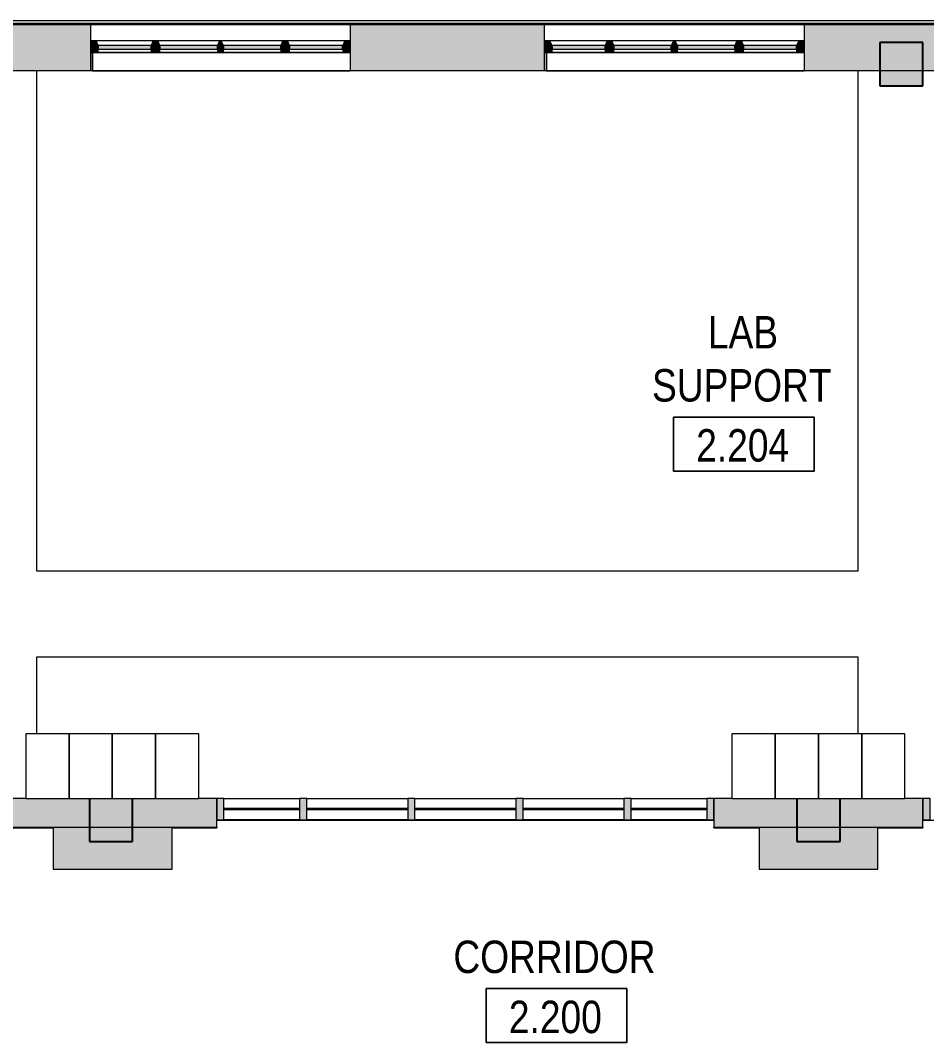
# Model space of a CAD drawing. Header units: inches. Extents: x -3803 to -1421, y -3454 to -210.
# Drawn here: x -2637.9 to -2386.4, y -2894.4 to -2610.5 of the extents above; entities that cross this region are included whole.
import ezdxf

# ---------------------------------------------------------------- set-up
doc = ezdxf.new("R2010")
doc.units = ezdxf.units.IN
doc.header["$MEASUREMENT"] = 0
doc.linetypes.add('Hidden Equipment- BSALS', pattern=[0.0625, 0.03125, -0.03125])
for name, color, linetype, lineweight in [('A-AREA-IDEN', 2, 'Continuous', 9), ('A-FLOR', 192, 'Continuous', 13), ('A-GLAZ-CURT', 52, 'Continuous', 13), ('A-GLAZ-CWMG', 51, 'Continuous', 13), ('A-WALL', 113, 'Continuous', 13), ('A-WALL-PATT', 111, 'Continuous', 13), ('I-WALL', 2, 'Continuous', 13), ('Q-CASE', 31, 'Continuous', 13), ('Q-SPCQ', 91, 'Continuous', 13), ('S-COLS', 52, 'Continuous', 13)]:
    doc.layers.add(name, color=color, linetype=linetype, lineweight=lineweight)
doc.styles.add('Arial Narrow', font='ARIALN.TTF', dxfattribs={"height": 9})

# ---------------------------------------------------------------- blocks, each defined once
blk = doc.blocks.new('15830016-STRUCT_MARTINEZ-MOORE_CENTRAL_v2018_rvt-1-DIMENSION PLAN - LEVEL 2 _579_ - 2__ - CAD')
at = {"layer": 'S-COLS', "lineweight": 5}
for points in [[(-2387.4, -2628.64), (-2387.4, -2616.64), (-2399.4, -2616.64), (-2399.4, -2628.64)], [(-2606.77, -2838.58), (-2606.77, -2826.64), (-2618.77, -2826.64), (-2618.77, -2838.58), (-2612.4, -2838.58)], [(-2410.4, -2838.58), (-2410.4, -2826.64), (-2422.4, -2826.64), (-2422.4, -2838.58), (-2416.4, -2838.58)]]:
    blk.add_hatch(color=50, dxfattribs=at).paths.add_polyline_path(points, flags=0)
at = {"layer": 'S-COLS', "color": 253, "lineweight": 25}
for p, q in [((-2387.4, -2616.64), (-2399.4, -2616.64)), ((-2399.4, -2616.64), (-2399.4, -2628.64)), ((-2387.4, -2628.64), (-2387.4, -2616.64)), ((-2399.4, -2628.64), (-2387.4, -2628.64)), ((-2618.77, -2826.64), (-2618.77, -2838.58)), ((-2606.77, -2838.58), (-2606.77, -2826.64)), ((-2422.4, -2826.64), (-2422.4, -2838.58)), ((-2410.4, -2838.58), (-2410.4, -2826.64)), ((-2618.77, -2838.58), (-2606.77, -2838.58)), ((-2422.4, -2838.58), (-2410.4, -2838.58))]:
    blk.add_line(p, q, dxfattribs=at)
blk = doc.blocks.new('Basic Wall _ M8-8_masonry-BSALS - ___-3776930-DIMENSION PLAN - LEVEL 2 _579_ - 2__ - CAD')
at = {"layer": 'I-WALL', "lineweight": 20}
for p, q in [((-2445.4, -2834.77), (-2445.4, -2834.64)), ((-2445.4, -2834.77), (-2432.9, -2834.77)), ((-2399.9, -2834.77), (-2387.4, -2834.77)), ((-2387.4, -2834.64), (-2387.4, -2834.77))]:
    blk.add_line(p, q, dxfattribs=at)
blk = doc.blocks.new('Basic Wall _ M8-8_masonry-BSALS - ___-3776931-DIMENSION PLAN - LEVEL 2 _579_ - 2__ - CAD')
at = {"layer": 'I-WALL', "lineweight": 20}
for p, q in [((-2641.33, -2834.77), (-2641.33, -2834.64)), ((-2641.33, -2834.77), (-2628.77, -2834.77)), ((-2595.77, -2834.77), (-2583.4, -2834.77)), ((-2583.4, -2834.64), (-2583.4, -2834.77))]:
    blk.add_line(p, q, dxfattribs=at)
blk = doc.blocks.new('level 2 - band2 - level 2 - band-474741-DIMENSION PLAN - LEVEL 2 _579_ - 2__ - CAD')
at = {"layer": 'A-WALL', "lineweight": 20}
for p, q in [((-2852.02, -2611.27), (-1769.9, -2611.27)), ((-2851.27, -2610.52), (-1769.9, -2610.52))]:
    blk.add_line(p, q, dxfattribs=at)
blk = doc.blocks.new('Walls 1 - Walls 2-485830-DIMENSION PLAN - LEVEL 2 _579_ - 2__ - CAD')
at = {"layer": 'A-WALL', "lineweight": 20}
for p, q in [((-2618.4, -2611.64), (-2618.4, -2611.39)), ((-2618.4, -2611.39), (-2546.4, -2611.39)), ((-2546.4, -2611.64), (-2618.4, -2611.64)), ((-2546.4, -2611.39), (-2546.4, -2611.64)), ((-2492.4, -2611.64), (-2492.4, -2611.39)), ((-2492.4, -2611.39), (-2420.4, -2611.39)), ((-2420.4, -2611.64), (-2492.4, -2611.64)), ((-2420.4, -2611.39), (-2420.4, -2611.64))]:
    blk.add_line(p, q, dxfattribs=at)
blk = doc.blocks.new('Equip-Locker-DoubleTier-BSALS1 - 1_x1_6x6_ 2-235620-DIMENSION PLAN - LEVEL 2 _579_ - 2__ - CAD')
at = {"layer": 'Q-SPCQ', "lineweight": 20}
for p, q in [((0, 0), (0, -18)), ((12, 0), (0, 0)), ((12, -18), (12, 0)), ((0, -18), (12, -18))]:
    blk.add_line(p, q, dxfattribs=at)
blk = doc.blocks.new('Rectangular Mullion - 2 x 6 interior mullion-383856-DIMENSION PLAN - LEVEL 2 _579_ - 2__ - CAD')
at = {"layer": 'A-GLAZ-CWMG', "lineweight": 9}
blk.add_hatch(color=90, dxfattribs=at).paths.add_polyline_path([(-2, 2.9375), (-2, -2.9375), (0, -2.9375), (0, 2.9375)], flags=0)
at = {"layer": 'A-GLAZ-CWMG', "lineweight": 20}
for p, q in [((0, 2.9375), (-2, 2.9375)), ((-2, 2.9375), (-2, -2.9375)), ((0, -2.9375), (0, 2.9375)), ((-2, -2.9375), (0, -2.9375))]:
    blk.add_line(p, q, dxfattribs=at)
blk = doc.blocks.new('System Panel - interior glazed panels-383841-DIMENSION PLAN - LEVEL 2 _579_ - 2__ - CAD')
at = {"layer": 'A-GLAZ-CURT', "lineweight": 9}
blk.add_hatch(color=90, dxfattribs=at).paths.add_polyline_path([(10.5, -0.125), (10.5, 0.125), (-10.5, 0.125), (-10.5, -0.125)], flags=0)
at = {"layer": 'A-GLAZ-CURT', "lineweight": 20}
for p, q in [((10.5, 0.125), (-10.5, 0.125)), ((-10.5, 0.125), (-10.5, -0.125)), ((10.5, -0.125), (10.5, 0.125)), ((-10.5, -0.125), (10.5, -0.125))]:
    blk.add_line(p, q, dxfattribs=at)
blk = doc.blocks.new('System Panel - interior glazed panels-383842-DIMENSION PLAN - LEVEL 2 _579_ - 2__ - CAD')
at = {"layer": 'A-GLAZ-CURT', "lineweight": 9}
blk.add_hatch(color=90, dxfattribs=at).paths.add_polyline_path([(14, -0.125), (14, 0.125), (-14, 0.125), (-14, -0.125)], flags=0)
at = {"layer": 'A-GLAZ-CURT', "lineweight": 20}
for p, q in [((14, 0.125), (-14, 0.125)), ((-14, 0.125), (-14, -0.125)), ((14, -0.125), (14, 0.125)), ((-14, -0.125), (14, -0.125))]:
    blk.add_line(p, q, dxfattribs=at)
blk = doc.blocks.new('Rectangular Mullion - 6 x 6 interior mullion-383849-DIMENSION PLAN - LEVEL 2 _579_ - 2__ - CAD')
at = {"layer": 'A-GLAZ-CWMG', "lineweight": 9}
for p, q in [((-2189.4, -2826.64), (-2168.4, -2826.64)), ((-2168.4, -2832.52), (-2189.4, -2832.52))]:
    blk.add_line(p, q, dxfattribs=at)
blk = doc.blocks.new('Rectangular Mullion - 6 x 6 interior mullion-383850-DIMENSION PLAN - LEVEL 2 _579_ - 2__ - CAD')
at = {"layer": 'A-GLAZ-CWMG', "lineweight": 9}
for p, q in [((-2166.4, -2826.64), (-2138.4, -2826.64)), ((-2138.4, -2832.52), (-2166.4, -2832.52))]:
    blk.add_line(p, q, dxfattribs=at)
blk = doc.blocks.new('Rectangular Mullion - 2 x 6 interior mullion-383853-DIMENSION PLAN - LEVEL 2 _579_ - 2__ - CAD')
at = {"layer": 'A-GLAZ-CWMG', "lineweight": 9}
blk.add_hatch(color=90, dxfattribs=at).paths.add_polyline_path([(0, 2.9375), (0, -2.9375), (-2, -2.9375), (-2, 2.9375)], flags=0)
at = {"layer": 'A-GLAZ-CWMG', "lineweight": 20}
for p, q in [((-2, 2.9375), (0, 2.9375)), ((-2, -2.9375), (-2, 2.9375)), ((0, 2.9375), (0, -2.9375)), ((0, -2.9375), (-2, -2.9375))]:
    blk.add_line(p, q, dxfattribs=at)
blk = doc.blocks.new('Rectangular Mullion - 2 x 6 interior mullion-383857-DIMENSION PLAN - LEVEL 2 _579_ - 2__ - CAD')
at = {"layer": 'A-GLAZ-CWMG', "lineweight": 9}
blk.add_hatch(color=90, dxfattribs=at).paths.add_polyline_path([(1, 2.9375), (1, -2.9375), (-1, -2.9375), (-1, 2.9375)], flags=0)
at = {"layer": 'A-GLAZ-CWMG', "lineweight": 20}
for p, q in [((-1, 2.9375), (1, 2.9375)), ((-1, -2.9375), (-1, 2.9375)), ((1, 2.9375), (1, -2.9375)), ((1, -2.9375), (-1, -2.9375))]:
    blk.add_line(p, q, dxfattribs=at)
blk = doc.blocks.new('Casework 70 - Casework 9-552232-DIMENSION PLAN - LEVEL 2 _579_ - 2__ - CAD')
at = {"layer": 'Q-CASE', "lineweight": 20}
for p, q in [((-2744.4, -2619.45), (-2744.4, -2624.52)), ((-2744.4, -2619.45), (-2742.83, -2619.45)), ((-2744.4, -2624.52), (-2744.4, -2619.45)), ((-2728.11, -2619.45), (-2742.83, -2619.45)), ((-2742.83, -2619.45), (-2728.11, -2619.45)), ((-2728.11, -2619.45), (-2725.68, -2619.45)), ((-2709.74, -2619.45), (-2725.68, -2619.45)), ((-2725.68, -2619.45), (-2709.74, -2619.45)), ((-2709.74, -2619.45), (-2708.05, -2619.45)), ((-2692.11, -2619.45), (-2708.05, -2619.45)), ((-2708.05, -2619.45), (-2692.11, -2619.45)), ((-2692.11, -2619.45), (-2689.68, -2619.45)), ((-2674.96, -2619.45), (-2689.68, -2619.45)), ((-2689.68, -2619.45), (-2674.96, -2619.45)), ((-2674.96, -2619.45), (-2672.9, -2619.45)), ((-2744.4, -2624.52), (-2672.9, -2624.52)), ((-2672.9, -2624.52), (-2744.4, -2624.52))]:
    blk.add_line(p, q, dxfattribs=at)
blk = doc.blocks.new('Casework 71 - Casework 9-552244-DIMENSION PLAN - LEVEL 2 _579_ - 2__ - CAD')
at = {"layer": 'Q-CASE', "lineweight": 20}
for p, q in [((-2744.4, -2619.45), (-2744.4, -2624.52)), ((-2744.4, -2619.45), (-2742.83, -2619.45)), ((-2744.4, -2624.52), (-2744.4, -2619.45)), ((-2728.11, -2619.45), (-2742.83, -2619.45)), ((-2742.83, -2619.45), (-2728.11, -2619.45)), ((-2728.11, -2619.45), (-2725.68, -2619.45)), ((-2709.74, -2619.45), (-2725.68, -2619.45)), ((-2725.68, -2619.45), (-2709.74, -2619.45)), ((-2709.74, -2619.45), (-2708.05, -2619.45)), ((-2692.11, -2619.45), (-2708.05, -2619.45)), ((-2708.05, -2619.45), (-2692.11, -2619.45)), ((-2692.11, -2619.45), (-2689.68, -2619.45)), ((-2674.96, -2619.45), (-2689.68, -2619.45)), ((-2689.68, -2619.45), (-2674.96, -2619.45)), ((-2674.96, -2619.45), (-2672.9, -2619.45)), ((-2744.4, -2624.52), (-2672.9, -2624.52)), ((-2672.9, -2624.52), (-2744.4, -2624.52))]:
    blk.add_line(p, q, dxfattribs=at)
blk = doc.blocks.new('System Panel - Winco Glass-383190-DIMENSION PLAN - LEVEL 2 _579_ - 2__ - CAD')
at = {"layer": 'A-GLAZ-CURT', "lineweight": 9}
blk.add_hatch(color=90, dxfattribs=at).paths.add_polyline_path([(7.359375, -1), (7.359375, 0), (-7.359375, 0), (-7.359375, -1)], flags=0)
at = {"layer": 'A-GLAZ-CURT', "lineweight": 20}
for p, q in [((7.359375, 0), (-7.359375, 0)), ((-7.359375, 0), (-7.359375, -1)), ((7.359375, -1), (7.359375, 0)), ((-7.359375, -1), (7.359375, -1))]:
    blk.add_line(p, q, dxfattribs=at)
blk = doc.blocks.new('System Panel - Winco Glass-383191-DIMENSION PLAN - LEVEL 2 _579_ - 2__ - CAD')
at = {"layer": 'A-GLAZ-CURT', "lineweight": 9}
blk.add_hatch(color=90, dxfattribs=at).paths.add_polyline_path([(7.97, -1), (7.97, 0), (-7.97, 0), (-7.97, -1), (2.52, -1)], flags=0)
at = {"layer": 'A-GLAZ-CURT', "lineweight": 20}
for p, q in [((7.97, 0), (-7.97, 0)), ((-7.97, 0), (-7.97, -1)), ((-7.97, -1), (7.97, -1)), ((7.97, -1), (7.97, 0))]:
    blk.add_line(p, q, dxfattribs=at)
blk = doc.blocks.new('Rectangular Mullion - Winco Accent Full_Right-Large-383205-DIMENSION PLAN - LEVEL 2 _579_ - 2__ - CAD')
at = {"layer": 'A-GLAZ-CWMG', "lineweight": 9}
blk.add_hatch(color=90, dxfattribs=at).paths.add_polyline_path([(0, 2), (-2.06, 2), (-2.06, 0), (-1.48, -1.25), (0, -1.25)], flags=0)
at = {"layer": 'A-GLAZ-CWMG', "lineweight": 20}
for p, q in [((0, 2), (-2.06, 2)), ((-2.06, 2), (-2.06, 0)), ((-2.06, 0), (-1.48, -1.25)), ((0, -1.25), (0, 2)), ((-1.48, -1.25), (0, -1.25))]:
    blk.add_line(p, q, dxfattribs=at)
blk = doc.blocks.new('Rectangular Mullion - Winco Accent Full_Right-Large-383207-DIMENSION PLAN - LEVEL 2 _579_ - 2__ - CAD')
at = {"layer": 'A-GLAZ-CWMG', "lineweight": 9}
for p, q in [((-2673.88, -2616.2), (-2689.76, -2616.2)), ((-2674.46, -2619.45), (-2689.18, -2619.45))]:
    blk.add_line(p, q, dxfattribs=at)
blk = doc.blocks.new('Rectangular Mullion - Winco Accent Full_Right-Large-383208-DIMENSION PLAN - LEVEL 2 _579_ - 2__ - CAD')
at = {"layer": 'A-GLAZ-CWMG', "lineweight": 9}
for p, q in [((-2708.66, -2616.2), (-2725.76, -2616.2)), ((-2709.24, -2619.45), (-2725.18, -2619.45))]:
    blk.add_line(p, q, dxfattribs=at)
blk = doc.blocks.new('Rectangular Mullion - Winco Accent Full_Right-Large-V95-DIMENSION PLAN - LEVEL 2 _579_ - 2__ - CAD')
at = {"layer": 'A-GLAZ-CWMG', "lineweight": 9}
for p, q in [((-2691.03, -2616.2), (-2708.13, -2616.2)), ((-2691.61, -2619.45), (-2707.55, -2619.45))]:
    blk.add_line(p, q, dxfattribs=at)
blk = doc.blocks.new('Rectangular Mullion - Winco Accent Full_Right-Large-383209-DIMENSION PLAN - LEVEL 2 _579_ - 2__ - CAD')
at = {"layer": 'A-GLAZ-CWMG', "lineweight": 9}
for p, q in [((-2727.03, -2616.2), (-2742.92, -2616.2)), ((-2727.61, -2619.45), (-2742.33, -2619.45))]:
    blk.add_line(p, q, dxfattribs=at)
blk = doc.blocks.new('Rectangular Mullion - Winco Accent Full_Left-Large-383211-DIMENSION PLAN - LEVEL 2 _579_ - 2__ - CAD')
at = {"layer": 'A-GLAZ-CWMG', "lineweight": 9}
blk.add_hatch(color=90, dxfattribs=at).paths.add_polyline_path([(-2.06, 2), (0, 2), (0, -1.25), (-1.48, -1.25), (-2.06, 0)], flags=0)
at = {"layer": 'A-GLAZ-CWMG', "lineweight": 20}
for p, q in [((-2.06, 0), (-2.06, 2)), ((-2.06, 2), (0, 2)), ((-1.48, -1.25), (-2.06, 0)), ((0, 2), (0, -1.25)), ((0, -1.25), (-1.48, -1.25))]:
    blk.add_line(p, q, dxfattribs=at)
blk = doc.blocks.new('Rectangular Mullion - Winco Accent Full-Large-383215-DIMENSION PLAN - LEVEL 2 _579_ - 2__ - CAD')
at = {"layer": 'A-GLAZ-CWMG', "lineweight": 9}
blk.add_hatch(color=90, dxfattribs=at).paths.add_polyline_path([(-1.22, 2), (1.22, 2), (1.22, 0), (0.64, -1.25), (-0.64, -1.25), (-1.22, 0)], flags=0)
at = {"layer": 'A-GLAZ-CWMG', "lineweight": 20}
for p, q in [((-1.22, 2), (1.22, 2)), ((-1.22, 0), (-1.22, 2)), ((-0.64, -1.25), (-1.22, 0)), ((1.22, 0), (0.64, -1.25)), ((1.22, 2), (1.22, 0)), ((0.64, -1.25), (-0.64, -1.25))]:
    blk.add_line(p, q, dxfattribs=at)
blk = doc.blocks.new('Rectangular Mullion - Winco Accent Full-383219-DIMENSION PLAN - LEVEL 2 _579_ - 2__ - CAD')
at = {"layer": 'A-GLAZ-CWMG', "lineweight": 9}
blk.add_hatch(color=90, dxfattribs=at).paths.add_polyline_path([(-0.84, 2), (0.84, 2), (0.84, 0), (0.26, -1.25), (-0.26, -1.25), (-0.84, 0)], flags=0)
at = {"layer": 'A-GLAZ-CWMG', "lineweight": 20}
for p, q in [((-0.84, 2), (0.84, 2)), ((-0.84, 0), (-0.84, 2)), ((-0.26, -1.25), (-0.84, 0)), ((0.84, 0), (0.26, -1.25)), ((0.84, 2), (0.84, 0)), ((0.26, -1.25), (-0.26, -1.25))]:
    blk.add_line(p, q, dxfattribs=at)
blk = doc.blocks.new('Room Tag- BSALS - Room Tag-28050-DIMENSION PLAN - LEVEL 2 _579_ - 2__ - CAD')
at = {"layer": 'A-AREA-IDEN'}
for p, q in [((-0.203125, -0.171875), (-0.203125, -0.015625)), ((-0.203125, -0.015625), (0.203125, -0.015625)), ((0.203125, -0.015625), (-0.203125, -0.015625)), ((-0.203125, -0.015625), (-0.203125, -0.171875)), ((0.203125, -0.015625), (0.203125, -0.171875)), ((0.203125, -0.171875), (0.203125, -0.015625)), ((0.203125, -0.171875), (-0.203125, -0.171875)), ((-0.203125, -0.171875), (0.203125, -0.171875))]:
    blk.add_line(p, q, dxfattribs=at)

msp = doc.modelspace()

# ---------------------------------------------------------------- hatches: boundary and pattern name
at = {"layer": 'A-WALL-PATT', "lineweight": 20}
h = msp.add_hatch(color=10, dxfattribs=at)
h.paths.add_polyline_path([(-2168.4, -2624.52), (-2114.4, -2624.52), (-2114.4, -2611.64), (-2168.4, -2611.64)], flags=0)
h.paths.add_polyline_path([(-2782.4, -2624.52), (-2744.4, -2624.52), (-2744.4, -2611.64), (-2798.4, -2611.64), (-2798.4, -2624.52), (-2783.63, -2624.52)], flags=0)
h.paths.add_polyline_path([(-1785.77, -2624.52), (-1769.9, -2624.52), (-1769.9, -2611.64), (-1790.4, -2611.64), (-1790.4, -2624.52)], flags=0)
h.paths.add_polyline_path([(-2042.4, -2624.52), (-1988.4, -2624.52), (-1988.4, -2611.64), (-2042.4, -2611.64)], flags=0)
h.paths.add_polyline_path([(-1887.83, -2624.52), (-1862.4, -2624.52), (-1862.4, -2611.64), (-1916.4, -2611.64), (-1916.4, -2624.52)], flags=0)
h.paths.add_polyline_path([(-2366.4, -2624.52), (-2366.4, -2611.64), (-2420.4, -2611.64), (-2420.4, -2624.52), (-2376.45, -2624.52)], flags=0)
h.paths.add_polyline_path([(-2672.4, -2624.52), (-2618.4, -2624.52), (-2618.4, -2611.64), (-2672.4, -2611.64)], flags=0)
h.paths.add_polyline_path([(-2546.4, -2624.52), (-2492.4, -2624.52), (-2492.4, -2611.64), (-2546.4, -2611.64)], flags=0)
h.paths.add_polyline_path([(-2294.4, -2624.52), (-2240.4, -2624.52), (-2240.4, -2611.64), (-2294.4, -2611.64)], flags=0)
h.paths.add_polyline_path([(-2865.07, -2624.52), (-2840.4, -2624.52), (-2840.4, -2611.64), (-2865.27, -2611.64), (-2865.27, -2624.52)], flags=0)
at = {"layer": 'A-WALL-PATT', "lineweight": 5}
for points in [[(-2588.4, -2834.64), (-2583.4, -2834.64), (-2583.4, -2826.64), (-2641.33, -2826.64), (-2641.33, -2834.64), (-2600.4, -2834.64)], [(-2428.4, -2834.64), (-2387.4, -2834.64), (-2387.4, -2826.64), (-2445.4, -2826.64), (-2445.4, -2834.64), (-2440.4, -2834.64)]]:
    msp.add_hatch(color=50, dxfattribs=at).paths.add_polyline_path(points, flags=0)
at = {"layer": 'A-WALL-PATT', "lineweight": 20}
for points in [[(-2628.77, -2846.27), (-2595.77, -2846.27), (-2595.77, -2834.64), (-2628.77, -2834.64)], [(-2399.9, -2846.27), (-2399.9, -2834.64), (-2432.9, -2834.64), (-2432.9, -2846.27)]]:
    msp.add_hatch(color=10, dxfattribs=at).paths.add_polyline_path(points, flags=0)

# ---------------------------------------------------------------- linework, layer by layer
at = {"layer": 'A-FLOR', "lineweight": 20}
for p, q in [((-2633.4, -2624.52), (-2633.4, -2763.39)), ((-2405.4, -2763.39), (-2405.4, -2624.52)), ((-2633.4, -2763.39), (-2405.4, -2763.39)), ((-2405.4, -2787.39), (-2633.4, -2787.39)), ((-2633.4, -2787.39), (-2633.4, -2808.64)), ((-2405.4, -2808.64), (-2405.4, -2787.39)), ((-2583.4, -2832.64), (-2445.4, -2832.64)), ((-2387.4, -2832.64), (-2249.4, -2832.64))]:
    msp.add_line(p, q, dxfattribs=at)
at = {"layer": 'A-WALL', "lineweight": 20}
for p, q in [((-2865.27, -2611.64), (-1988.4, -2611.64)), ((-2618.4, -2624.52), (-2618.4, -2611.64)), ((-2546.4, -2611.64), (-2546.4, -2624.52)), ((-2492.4, -2624.52), (-2492.4, -2611.64)), ((-2420.4, -2611.64), (-2420.4, -2624.52)), ((-2168.4, -2624.52), (-2782.4, -2624.52))]:
    msp.add_line(p, q, dxfattribs=at)
at = {"layer": 'I-WALL', "lineweight": 20}
for p, q in [((-2636.4, -2826.64), (-2641.33, -2826.64)), ((-2583.4, -2826.64), (-2588.4, -2826.64)), ((-2583.4, -2834.64), (-2583.4, -2826.64)), ((-2440.4, -2826.64), (-2445.4, -2826.64)), ((-2445.4, -2826.64), (-2445.4, -2834.64)), ((-2387.4, -2826.64), (-2392.4, -2826.64)), ((-2387.4, -2834.64), (-2387.4, -2826.64)), ((-2641.33, -2834.64), (-2583.4, -2834.64)), ((-2628.77, -2834.64), (-2628.77, -2846.27)), ((-2595.77, -2846.27), (-2595.77, -2834.64)), ((-2445.4, -2834.64), (-2387.4, -2834.64)), ((-2432.9, -2834.64), (-2432.9, -2846.27)), ((-2399.9, -2846.27), (-2399.9, -2834.64)), ((-2628.77, -2846.27), (-2595.77, -2846.27)), ((-2432.9, -2846.27), (-2399.9, -2846.27))]:
    msp.add_line(p, q, dxfattribs=at)

# ---------------------------------------------------------------- block references
at = {"lineweight": 5}
msp.add_blockref('15830016-STRUCT_MARTINEZ-MOORE_CENTRAL_v2018_rvt-1-DIMENSION PLAN - LEVEL 2 _579_ - 2__ - CAD', (0, 0), dxfattribs=at)
at = {"layer": 'A-AREA-IDEN', "xscale": 95.99999999999994, "yscale": 95.99999999999994, "zscale": 95.99999999999994}
for p in [(-2437.11, -2719.17), (-2489.11, -2877.92)]:
    msp.add_blockref('Room Tag- BSALS - Room Tag-28050-DIMENSION PLAN - LEVEL 2 _579_ - 2__ - CAD', p, dxfattribs=at)
at = {"layer": 'A-GLAZ-CURT', "lineweight": 9}
for name, p in [('System Panel - Winco Glass-383190-DIMENSION PLAN - LEVEL 2 _579_ - 2__ - CAD', (-2608.97, -2617.45)), ('System Panel - Winco Glass-383191-DIMENSION PLAN - LEVEL 2 _579_ - 2__ - CAD', (-2591.21, -2617.45)), ('System Panel - Winco Glass-383191-DIMENSION PLAN - LEVEL 2 _579_ - 2__ - CAD', (-2573.58, -2617.45)), ('System Panel - Winco Glass-383190-DIMENSION PLAN - LEVEL 2 _579_ - 2__ - CAD', (-2555.82, -2617.45)), ('System Panel - Winco Glass-383190-DIMENSION PLAN - LEVEL 2 _579_ - 2__ - CAD', (-2482.97, -2617.45)), ('System Panel - Winco Glass-383191-DIMENSION PLAN - LEVEL 2 _579_ - 2__ - CAD', (-2465.21, -2617.45)), ('System Panel - Winco Glass-383191-DIMENSION PLAN - LEVEL 2 _579_ - 2__ - CAD', (-2447.58, -2617.45)), ('System Panel - Winco Glass-383190-DIMENSION PLAN - LEVEL 2 _579_ - 2__ - CAD', (-2429.82, -2617.45)), ('System Panel - interior glazed panels-383841-DIMENSION PLAN - LEVEL 2 _579_ - 2__ - CAD', (-2570.9, -2829.58)), ('System Panel - interior glazed panels-383842-DIMENSION PLAN - LEVEL 2 _579_ - 2__ - CAD', (-2544.4, -2829.58)), ('System Panel - interior glazed panels-383842-DIMENSION PLAN - LEVEL 2 _579_ - 2__ - CAD', (-2514.4, -2829.58)), ('System Panel - interior glazed panels-383842-DIMENSION PLAN - LEVEL 2 _579_ - 2__ - CAD', (-2484.4, -2829.58)), ('System Panel - interior glazed panels-383841-DIMENSION PLAN - LEVEL 2 _579_ - 2__ - CAD', (-2457.9, -2829.58))]:
    msp.add_blockref(name, p, dxfattribs=at)
at = {"layer": 'A-GLAZ-CWMG', "lineweight": 9, "rotation": 180}
for name, p in [('Rectangular Mullion - Winco Accent Full_Right-Large-383205-DIMENSION PLAN - LEVEL 2 _579_ - 2__ - CAD', (-2618.4, -2617.45)), ('Rectangular Mullion - Winco Accent Full_Right-Large-383205-DIMENSION PLAN - LEVEL 2 _579_ - 2__ - CAD', (-2492.4, -2617.45)), ('Rectangular Mullion - 2 x 6 interior mullion-383856-DIMENSION PLAN - LEVEL 2 _579_ - 2__ - CAD', (-2583.4, -2829.58)), ('Rectangular Mullion - 2 x 6 interior mullion-383856-DIMENSION PLAN - LEVEL 2 _579_ - 2__ - CAD', (-2387.4, -2829.58))]:
    msp.add_blockref(name, p, dxfattribs=at)
at = {"layer": 'A-GLAZ-CWMG', "lineweight": 9}
for name, p in [('Rectangular Mullion - Winco Accent Full_Right-Large-383209-DIMENSION PLAN - LEVEL 2 _579_ - 2__ - CAD', (126, 0)), ('Rectangular Mullion - Winco Accent Full_Right-Large-383208-DIMENSION PLAN - LEVEL 2 _579_ - 2__ - CAD', (126, 0)), ('Rectangular Mullion - Winco Accent Full_Right-Large-V95-DIMENSION PLAN - LEVEL 2 _579_ - 2__ - CAD', (126, 0)), ('Rectangular Mullion - Winco Accent Full_Right-Large-383207-DIMENSION PLAN - LEVEL 2 _579_ - 2__ - CAD', (126, 0)), ('Rectangular Mullion - Winco Accent Full_Right-Large-383209-DIMENSION PLAN - LEVEL 2 _579_ - 2__ - CAD', (252, 0)), ('Rectangular Mullion - Winco Accent Full_Right-Large-383208-DIMENSION PLAN - LEVEL 2 _579_ - 2__ - CAD', (252, 0)), ('Rectangular Mullion - Winco Accent Full_Right-Large-V95-DIMENSION PLAN - LEVEL 2 _579_ - 2__ - CAD', (252, 0)), ('Rectangular Mullion - Winco Accent Full_Right-Large-383207-DIMENSION PLAN - LEVEL 2 _579_ - 2__ - CAD', (252, 0)), ('Rectangular Mullion - 6 x 6 interior mullion-383849-DIMENSION PLAN - LEVEL 2 _579_ - 2__ - CAD', (-392, 0)), ('Rectangular Mullion - 6 x 6 interior mullion-383850-DIMENSION PLAN - LEVEL 2 _579_ - 2__ - CAD', (-392, 0)), ('Rectangular Mullion - 6 x 6 interior mullion-383850-DIMENSION PLAN - LEVEL 2 _579_ - 2__ - CAD', (-362, 0)), ('Rectangular Mullion - 6 x 6 interior mullion-383850-DIMENSION PLAN - LEVEL 2 _579_ - 2__ - CAD', (-332, 0)), ('Rectangular Mullion - 6 x 6 interior mullion-383849-DIMENSION PLAN - LEVEL 2 _579_ - 2__ - CAD', (-279, 0))]:
    msp.add_blockref(name, p, dxfattribs=at)
at = {"layer": 'A-GLAZ-CWMG', "lineweight": 9, "extrusion": (0, 0, -1), "rotation": 180}
for name, p in [('Rectangular Mullion - Winco Accent Full-Large-383215-DIMENSION PLAN - LEVEL 2 _579_ - 2__ - CAD', (2600.4, -2617.45)), ('Rectangular Mullion - Winco Accent Full-383219-DIMENSION PLAN - LEVEL 2 _579_ - 2__ - CAD', (2582.4, -2617.45)), ('Rectangular Mullion - Winco Accent Full-Large-383215-DIMENSION PLAN - LEVEL 2 _579_ - 2__ - CAD', (2564.4, -2617.45)), ('Rectangular Mullion - Winco Accent Full_Left-Large-383211-DIMENSION PLAN - LEVEL 2 _579_ - 2__ - CAD', (2546.4, -2617.45)), ('Rectangular Mullion - Winco Accent Full-Large-383215-DIMENSION PLAN - LEVEL 2 _579_ - 2__ - CAD', (2474.4, -2617.45)), ('Rectangular Mullion - Winco Accent Full-383219-DIMENSION PLAN - LEVEL 2 _579_ - 2__ - CAD', (2456.4, -2617.45)), ('Rectangular Mullion - Winco Accent Full-Large-383215-DIMENSION PLAN - LEVEL 2 _579_ - 2__ - CAD', (2438.4, -2617.45)), ('Rectangular Mullion - Winco Accent Full_Left-Large-383211-DIMENSION PLAN - LEVEL 2 _579_ - 2__ - CAD', (2420.4, -2617.45)), ('Rectangular Mullion - 2 x 6 interior mullion-383857-DIMENSION PLAN - LEVEL 2 _579_ - 2__ - CAD', (2559.4, -2829.58)), ('Rectangular Mullion - 2 x 6 interior mullion-383857-DIMENSION PLAN - LEVEL 2 _579_ - 2__ - CAD', (2529.4, -2829.58)), ('Rectangular Mullion - 2 x 6 interior mullion-383857-DIMENSION PLAN - LEVEL 2 _579_ - 2__ - CAD', (2499.4, -2829.58)), ('Rectangular Mullion - 2 x 6 interior mullion-383857-DIMENSION PLAN - LEVEL 2 _579_ - 2__ - CAD', (2469.4, -2829.58)), ('Rectangular Mullion - 2 x 6 interior mullion-383853-DIMENSION PLAN - LEVEL 2 _579_ - 2__ - CAD', (2445.4, -2829.58))]:
    msp.add_blockref(name, p, dxfattribs=at)
at = {"layer": 'A-WALL', "lineweight": 20}
for name in ['level 2 - band2 - level 2 - band-474741-DIMENSION PLAN - LEVEL 2 _579_ - 2__ - CAD', 'Walls 1 - Walls 2-485830-DIMENSION PLAN - LEVEL 2 _579_ - 2__ - CAD']:
    msp.add_blockref(name, (0, 0), dxfattribs=at)
at = {"layer": 'I-WALL', "lineweight": 20}
for name in ['Basic Wall _ M8-8_masonry-BSALS - ___-3776931-DIMENSION PLAN - LEVEL 2 _579_ - 2__ - CAD', 'Basic Wall _ M8-8_masonry-BSALS - ___-3776930-DIMENSION PLAN - LEVEL 2 _579_ - 2__ - CAD']:
    msp.add_blockref(name, (0, 0), dxfattribs=at)
at = {"layer": 'Q-CASE', "lineweight": 20}
for name, p in [('Casework 71 - Casework 9-552244-DIMENSION PLAN - LEVEL 2 _579_ - 2__ - CAD', (126.5, 0)), ('Casework 70 - Casework 9-552232-DIMENSION PLAN - LEVEL 2 _579_ - 2__ - CAD', (252.5, 0))]:
    msp.add_blockref(name, p, dxfattribs=at)
at = {"layer": 'Q-SPCQ', "linetype": 'Hidden Equipment- BSALS', "lineweight": 20, "rotation": 180}
for p in [(-2624.4, -2826.64), (-2612.4, -2826.64), (-2600.4, -2826.64), (-2588.4, -2826.64), (-2428.4, -2826.64), (-2416.4, -2826.64), (-2404.4, -2826.64), (-2392.4, -2826.64)]:
    msp.add_blockref('Equip-Locker-DoubleTier-BSALS1 - 1_x1_6x6_ 2-235620-DIMENSION PLAN - LEVEL 2 _579_ - 2__ - CAD', p, dxfattribs=at)

# ---------------------------------------------------------------- texts
at = {"layer": 'A-AREA-IDEN', "char_height": 9, "attachment_point": 1, "style": 'Arial Narrow'}
for s, insert, width in [('LAB', (-2447.09, -2692.62), 23.937), ('SUPPORT', (-2462.59, -2707.37), 61.509), ('2.204', (-2450.33, -2724.04), 31.512), ('CORRIDOR', (-2517.73, -2866.11), 69.084), ('2.200', (-2502.33, -2882.79), 31.512)]:
    msp.add_mtext(s, dxfattribs=dict(at, insert=insert, width=width))

doc.saveas('drawing.dxf')
